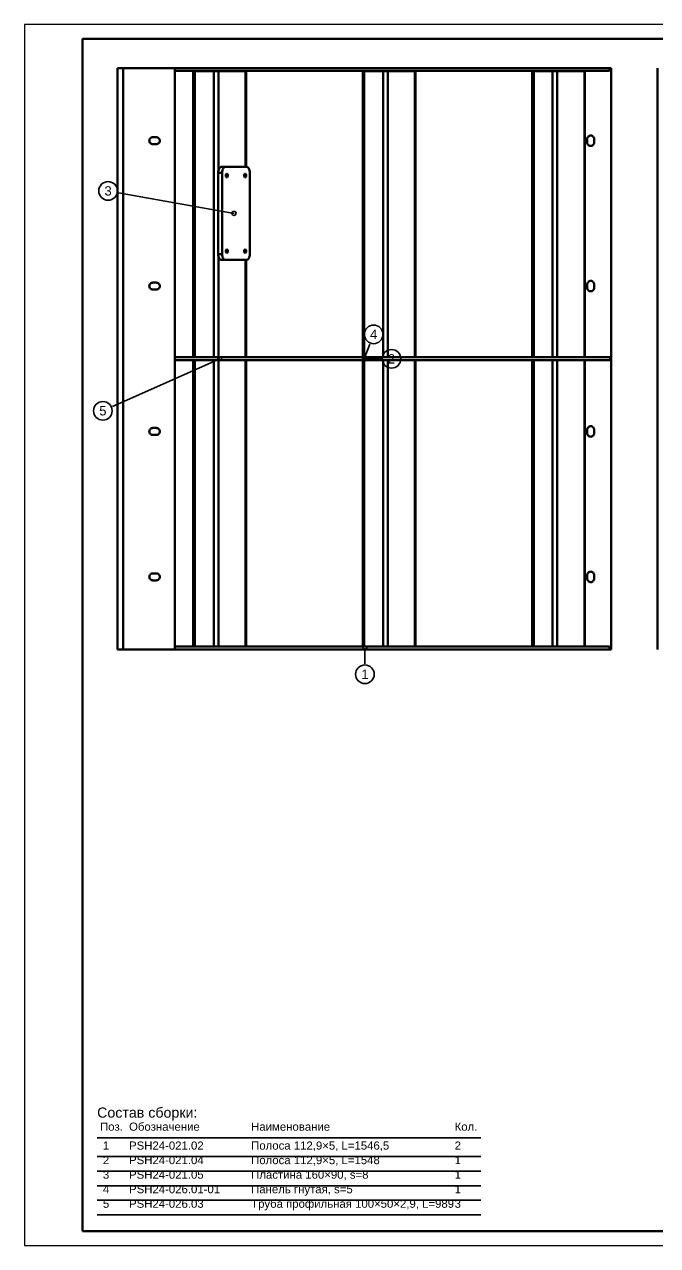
# Model space of a CAD drawing. Header units: millimetres. Extents: x 0 to 599, y 0 to 420.
# Drawn here: x 0 to 217.8, y 0 to 420 of the extents above; entities that cross this region are included whole.
import ezdxf
from ezdxf.enums import TextEntityAlignment as Align

# ---------------------------------------------------------------- set-up
doc = ezdxf.new("R2010")
doc.units = ezdxf.units.MM
doc.styles.add('GOST', font='Arial')

msp = doc.modelspace()

# ---------------------------------------------------------------- linework, layer by layer
at = {"color": 1, "lineweight": 70}
for p, q in [((32.01, 405), (32, 405)), ((32, 405), (32, 405)), ((32, 405), (32, 405)), ((32, 405), (32, 405)), ((32, 405), (32, 405)), ((32, 405), (32, 405)), ((32, 405), (32, 405)), ((32, 405), (32, 405)), ((32, 405), (32, 405)), ((32, 405), (32, 405)), ((32, 405), (32, 405)), ((32, 405), (32, 405)), ((32, 405), (32, 405)), ((32, 405), (32, 405)), ((32, 405), (32, 405)), ((32, 205), (32, 405)), ((32, 205), (32, 405)), ((32.05, 405), (32.01, 405)), ((32.11, 405), (32.05, 405)), ((32.19, 405), (32.11, 405)), ((32.3, 405), (32.19, 405)), ((32.43, 405), (32.3, 405)), ((32.57, 405), (32.43, 405)), ((32.74, 405), (32.57, 405)), ((32.92, 405), (32.74, 405)), ((33.11, 405), (32.92, 405)), ((33.31, 405), (33.11, 405)), ((33.53, 405), (33.31, 405)), ((33.74, 405), (33.53, 405)), ((33.97, 405), (33.74, 405)), ((51.76, 405), (33.97, 405)), ((33.97, 205), (33.97, 405)), ((51.76, 405), (51.78, 405)), ((51.76, 405), (51.76, 205)), ((51.78, 205), (51.78, 405)), ((51.78, 405), (201.22, 405)), ((51.78, 404), (201.22, 404)), ((58.11, 403.9), (58.1, 403.9)), ((58.1, 403.9), (58.1, 403.9)), ((58.1, 403.9), (58.1, 305.5)), ((58.13, 403.9), (58.11, 403.9)), ((58.15, 403.9), (58.13, 403.9)), ((58.17, 403.9), (58.15, 403.9)), ((58.21, 403.9), (58.17, 403.9)), ((58.25, 403.9), (58.21, 403.9)), ((58.29, 403.9), (58.25, 403.9)), ((58.34, 403.9), (58.29, 403.9)), ((58.4, 403.9), (58.34, 403.9)), ((58.46, 403.9), (58.4, 403.9)), ((58.52, 403.9), (58.46, 403.9)), ((58.59, 403.9), (58.52, 403.9)), ((58.66, 403.9), (58.59, 403.9)), ((65.11, 403.9), (58.66, 403.9)), ((58.66, 403.9), (58.66, 305.5)), ((65.23, 403.9), (65.11, 403.9)), ((65.11, 403.9), (65.11, 305.5)), ((65.35, 403.9), (65.23, 403.9)), ((65.48, 403.9), (65.35, 403.9)), ((65.61, 403.9), (65.48, 403.9)), ((65.75, 403.9), (65.61, 403.9)), ((65.88, 403.9), (65.75, 403.9)), ((66.01, 403.9), (65.88, 403.9)), ((66.14, 403.9), (66.01, 403.9)), ((66.27, 403.9), (66.14, 403.9)), ((66.38, 403.9), (66.27, 403.9)), ((66.49, 403.9), (66.38, 403.9)), ((66.59, 403.9), (66.49, 403.9)), ((66.68, 403.9), (66.59, 403.9)), ((66.76, 403.9), (66.68, 403.9)), ((76.08, 403.9), (66.76, 403.9)), ((66.76, 403.9), (66.76, 369.87)), ((76.11, 403.9), (76.08, 403.9)), ((76.08, 403.9), (76.08, 371)), ((76.13, 403.9), (76.11, 403.9)), ((76.15, 403.9), (76.13, 403.9)), ((76.17, 403.9), (76.15, 403.9)), ((76.19, 403.9), (76.17, 403.9)), ((76.21, 403.9), (76.19, 403.9)), ((76.22, 403.9), (76.21, 403.9)), ((76.23, 403.9), (76.22, 403.9)), ((76.24, 403.9), (76.23, 403.9)), ((76.25, 403.9), (76.24, 403.9)), ((76.26, 403.9), (76.25, 403.9)), ((76.27, 403.9), (76.26, 403.9)), ((76.26, 403.9), (76.26, 403.9)), ((76.27, 403.9), (76.27, 403.9)), ((76.27, 403.9), (76.27, 371)), ((116.38, 403.9), (116.37, 403.9)), ((116.37, 403.9), (116.37, 403.9)), ((116.37, 403.9), (116.37, 305.5)), ((116.4, 403.9), (116.38, 403.9)), ((116.42, 403.9), (116.4, 403.9)), ((116.45, 403.9), (116.42, 403.9)), ((116.48, 403.9), (116.45, 403.9)), ((116.52, 403.9), (116.48, 403.9)), ((116.56, 403.9), (116.52, 403.9)), ((116.61, 403.9), (116.56, 403.9)), ((116.67, 403.9), (116.61, 403.9)), ((116.73, 403.9), (116.67, 403.9)), ((116.79, 403.9), (116.73, 403.9)), ((116.86, 403.9), (116.79, 403.9)), ((116.93, 403.9), (116.86, 403.9)), ((123.38, 403.9), (116.93, 403.9)), ((116.93, 403.9), (116.93, 305.5)), ((123.5, 403.9), (123.38, 403.9)), ((123.38, 403.9), (123.38, 305.5)), ((123.62, 403.9), (123.5, 403.9)), ((123.75, 403.9), (123.62, 403.9)), ((123.88, 403.9), (123.75, 403.9)), ((124.02, 403.9), (123.88, 403.9)), ((124.15, 403.9), (124.02, 403.9)), ((124.28, 403.9), (124.15, 403.9)), ((124.41, 403.9), (124.28, 403.9)), ((124.54, 403.9), (124.41, 403.9)), ((124.66, 403.9), (124.54, 403.9)), ((124.77, 403.9), (124.66, 403.9)), ((124.87, 403.9), (124.77, 403.9)), ((124.95, 403.9), (124.87, 403.9)), ((125.03, 403.9), (124.95, 403.9)), ((134.36, 403.9), (125.03, 403.9)), ((125.03, 403.9), (125.03, 305.5)), ((134.38, 403.9), (134.36, 403.9)), ((134.36, 403.9), (134.36, 305.5)), ((134.4, 403.9), (134.38, 403.9)), ((134.42, 403.9), (134.4, 403.9)), ((134.44, 403.9), (134.42, 403.9)), ((134.46, 403.9), (134.44, 403.9)), ((134.48, 403.9), (134.46, 403.9)), ((134.49, 403.9), (134.48, 403.9)), ((134.5, 403.9), (134.49, 403.9)), ((134.51, 403.9), (134.5, 403.9)), ((134.52, 403.9), (134.51, 403.9)), ((134.53, 403.9), (134.52, 403.9)), ((134.54, 403.9), (134.53, 403.9)), ((134.53, 403.9), (134.53, 403.9)), ((134.54, 403.9), (134.54, 403.9)), ((134.54, 403.9), (134.54, 305.5)), ((174.65, 403.9), (174.64, 403.9)), ((174.64, 403.9), (174.64, 403.9)), ((174.64, 403.9), (174.64, 305.5)), ((174.67, 403.9), (174.65, 403.9)), ((174.69, 403.9), (174.67, 403.9)), ((174.72, 403.9), (174.69, 403.9)), ((174.75, 403.9), (174.72, 403.9)), ((174.79, 403.9), (174.75, 403.9)), ((174.83, 403.9), (174.79, 403.9)), ((174.88, 403.9), (174.83, 403.9)), ((174.94, 403.9), (174.88, 403.9)), ((175, 403.9), (174.94, 403.9)), ((175.06, 403.9), (175, 403.9)), ((175.13, 403.9), (175.06, 403.9)), ((175.2, 403.9), (175.13, 403.9)), ((181.65, 403.9), (175.2, 403.9)), ((175.2, 403.9), (175.2, 305.5)), ((181.77, 403.9), (181.65, 403.9)), ((181.65, 403.9), (181.65, 305.5)), ((181.89, 403.9), (181.77, 403.9)), ((182.02, 403.9), (181.89, 403.9)), ((182.15, 403.9), (182.02, 403.9)), ((182.29, 403.9), (182.15, 403.9)), ((182.42, 403.9), (182.29, 403.9)), ((182.56, 403.9), (182.42, 403.9)), ((182.69, 403.9), (182.56, 403.9)), ((182.81, 403.9), (182.69, 403.9)), ((182.93, 403.9), (182.81, 403.9)), ((183.04, 403.9), (182.93, 403.9)), ((183.14, 403.9), (183.04, 403.9)), ((183.23, 403.9), (183.14, 403.9)), ((183.3, 403.9), (183.23, 403.9)), ((192.63, 403.9), (183.3, 403.9)), ((183.3, 403.9), (183.3, 305.5)), ((184.1, 404), (184.1, 403.9)), ((184.96, 404), (184.96, 403.9)), ((192.65, 403.9), (192.63, 403.9)), ((192.63, 403.9), (192.63, 305.5)), ((192.67, 403.9), (192.65, 403.9)), ((192.7, 403.9), (192.67, 403.9)), ((192.71, 403.9), (192.7, 403.9)), ((192.73, 403.9), (192.71, 403.9)), ((192.75, 403.9), (192.73, 403.9)), ((192.76, 403.9), (192.75, 403.9)), ((192.77, 403.9), (192.76, 403.9)), ((192.79, 403.9), (192.77, 403.9)), ((192.8, 403.9), (192.79, 403.9)), ((192.79, 403.9), (192.79, 403.9)), ((192.81, 403.9), (192.8, 403.9)), ((192.81, 403.9), (192.81, 403.9)), ((192.81, 403.9), (192.81, 403.9)), ((192.81, 403.9), (192.81, 305.5)), ((201.22, 405), (201.8, 405)), ((201.22, 404), (201.22, 405)), ((201.81, 405), (201.8, 405)), ((201.8, 405), (201.8, 205)), ((201.81, 405), (201.81, 205)), ((217.81, 205), (217.81, 405)), ((42.96, 380), (42.99, 380.23)), ((42.99, 379.77), (42.96, 380)), ((43, 380.23), (42.98, 380)), ((42.98, 380), (43, 379.77)), ((42.99, 380.23), (43.06, 380.46)), ((43.06, 379.54), (42.99, 379.77)), ((43.07, 380.46), (43, 380.23)), ((43, 379.77), (43.07, 379.54)), ((43.06, 380.46), (43.17, 380.67)), ((43.17, 379.33), (43.06, 379.54)), ((43.18, 380.67), (43.07, 380.46)), ((43.07, 379.54), (43.18, 379.33)), ((43.17, 380.67), (43.32, 380.85)), ((43.32, 379.15), (43.17, 379.33)), ((43.33, 380.85), (43.18, 380.67)), ((43.18, 379.33), (43.33, 379.15)), ((43.32, 380.85), (43.5, 381)), ((43.5, 379), (43.32, 379.15)), ((43.51, 381), (43.33, 380.85)), ((43.33, 379.15), (43.51, 379)), ((43.5, 381), (43.7, 381.11)), ((43.7, 378.89), (43.5, 379)), ((43.72, 381.11), (43.51, 381)), ((43.51, 379), (43.72, 378.89)), ((43.7, 381.11), (43.93, 381.18)), ((43.93, 378.82), (43.7, 378.89)), ((43.95, 381.18), (43.72, 381.11)), ((43.72, 378.89), (43.95, 378.82)), ((43.93, 381.18), (44.16, 381.2)), ((44.16, 378.8), (43.93, 378.82)), ((44.18, 381.2), (43.95, 381.18)), ((43.95, 378.82), (44.18, 378.8)), ((44.16, 381.2), (45.36, 381.2)), ((45.36, 378.8), (44.16, 378.8)), ((45.36, 381.2), (45.6, 381.18)), ((45.6, 378.82), (45.36, 378.8)), ((45.6, 381.18), (45.82, 381.11)), ((45.82, 378.89), (45.6, 378.82)), ((45.82, 381.11), (46.03, 381)), ((46.03, 379), (45.82, 378.89)), ((46.03, 381), (46.21, 380.85)), ((46.21, 379.15), (46.03, 379)), ((46.21, 380.85), (46.36, 380.67)), ((46.36, 379.33), (46.21, 379.15)), ((46.36, 380.67), (46.47, 380.46)), ((46.47, 379.54), (46.36, 379.33)), ((46.47, 380.46), (46.54, 380.23)), ((46.54, 379.77), (46.47, 379.54)), ((46.54, 380.23), (46.56, 380)), ((46.56, 380), (46.54, 379.77)), ((193.6, 380.6), (193.62, 380.83)), ((193.6, 379.4), (193.6, 380.6)), ((193.61, 380.6), (193.6, 380.6)), ((193.62, 379.17), (193.6, 379.4)), ((193.61, 379.4), (193.6, 379.4)), ((193.64, 380.83), (193.61, 380.6)), ((193.61, 380.6), (193.61, 379.4)), ((193.61, 379.4), (193.64, 379.17)), ((193.62, 380.83), (193.69, 381.06)), ((193.69, 378.94), (193.62, 379.17)), ((193.71, 381.06), (193.64, 380.83)), ((193.64, 379.17), (193.71, 378.94)), ((193.69, 381.06), (193.8, 381.27)), ((193.8, 378.73), (193.69, 378.94)), ((193.82, 381.26), (193.71, 381.06)), ((193.71, 378.94), (193.82, 378.74)), ((193.8, 381.27), (193.95, 381.45)), ((193.95, 378.55), (193.8, 378.73)), ((193.96, 381.45), (193.82, 381.26)), ((193.82, 378.74), (193.96, 378.55)), ((193.95, 381.45), (194.13, 381.6)), ((194.13, 378.4), (193.95, 378.55)), ((194.14, 381.59), (193.96, 381.45)), ((193.96, 378.55), (194.14, 378.41)), ((194.13, 381.6), (194.34, 381.71)), ((194.34, 378.29), (194.13, 378.4)), ((194.35, 381.71), (194.14, 381.59)), ((194.14, 378.41), (194.35, 378.29)), ((194.34, 381.71), (194.56, 381.78)), ((194.56, 378.22), (194.34, 378.29)), ((194.57, 381.78), (194.35, 381.71)), ((194.35, 378.29), (194.57, 378.22)), ((194.56, 381.78), (194.8, 381.8)), ((194.8, 378.2), (194.56, 378.22)), ((194.81, 381.8), (194.57, 381.78)), ((194.57, 378.22), (194.81, 378.2)), ((194.8, 381.8), (195.03, 381.78)), ((195.03, 378.22), (194.8, 378.2)), ((195.03, 381.78), (195.26, 381.71)), ((195.26, 378.29), (195.03, 378.22)), ((195.26, 381.71), (195.46, 381.6)), ((195.46, 378.4), (195.26, 378.29)), ((195.46, 381.6), (195.65, 381.45)), ((195.65, 378.55), (195.46, 378.4)), ((195.65, 381.45), (195.79, 381.27)), ((195.79, 378.73), (195.65, 378.55)), ((195.79, 381.27), (195.91, 381.06)), ((195.91, 378.94), (195.79, 378.73)), ((195.91, 381.06), (195.97, 380.83)), ((195.97, 379.17), (195.91, 378.94)), ((195.97, 380.83), (196, 380.6)), ((196, 379.4), (195.97, 379.17)), ((196, 380.6), (196, 379.4)), ((66.68, 369.39), (66.74, 369.77)), ((66.74, 369.77), (66.83, 370.11)), ((66.83, 370.11), (66.97, 370.41)), ((66.97, 370.41), (67.13, 370.66)), ((67.13, 370.66), (67.31, 370.85)), ((67.31, 370.85), (67.51, 370.96)), ((67.51, 370.96), (67.71, 371)), ((67.71, 371), (69.07, 371)), ((68.09, 369.77), (68.03, 369.39)), ((68.19, 370.11), (68.09, 369.77)), ((68.32, 370.41), (68.19, 370.11)), ((68.48, 370.66), (68.32, 370.41)), ((68.67, 370.85), (68.48, 370.66)), ((68.86, 370.96), (68.67, 370.85)), ((69.07, 371), (68.86, 370.96)), ((76.49, 371), (69.07, 371)), ((76.69, 370.96), (76.49, 371)), ((76.89, 370.85), (76.69, 370.96)), ((77.08, 370.66), (76.89, 370.85)), ((77.24, 370.41), (77.08, 370.66)), ((77.37, 370.11), (77.24, 370.41)), ((77.47, 369.77), (77.37, 370.11)), ((77.53, 369.39), (77.47, 369.77)), ((66.66, 369), (66.68, 369.39)), ((66.66, 341), (66.66, 369)), ((68.01, 369), (66.66, 369)), ((68.03, 369.39), (68.01, 369)), ((68.01, 369), (68.01, 341)), ((69.28, 368.25), (69.26, 368)), ((69.26, 368), (69.28, 367.75)), ((69.36, 368.46), (69.28, 368.25)), ((69.28, 367.75), (69.36, 367.54)), ((69.47, 368.6), (69.36, 368.46)), ((69.36, 367.54), (69.47, 367.4)), ((69.6, 368.65), (69.47, 368.6)), ((69.47, 367.4), (69.6, 367.35)), ((69.73, 368.6), (69.6, 368.65)), ((69.6, 367.35), (69.73, 367.4)), ((69.84, 368.46), (69.73, 368.6)), ((69.73, 367.4), (69.84, 367.54)), ((69.92, 368.25), (69.84, 368.46)), ((69.84, 367.54), (69.92, 367.75)), ((69.95, 368), (69.92, 368.25)), ((69.92, 367.75), (69.95, 368)), ((75.64, 368.25), (75.61, 368)), ((75.61, 368), (75.64, 367.75)), ((75.71, 368.46), (75.64, 368.25)), ((75.64, 367.75), (75.71, 367.54)), ((75.83, 368.6), (75.71, 368.46)), ((75.71, 367.54), (75.83, 367.4)), ((75.96, 368.65), (75.83, 368.6)), ((75.83, 367.4), (75.96, 367.35)), ((76.09, 368.6), (75.96, 368.65)), ((75.96, 367.35), (76.09, 367.4)), ((76.2, 368.46), (76.09, 368.6)), ((76.09, 367.4), (76.2, 367.54)), ((76.28, 368.25), (76.2, 368.46)), ((76.2, 367.54), (76.28, 367.75)), ((76.3, 368), (76.28, 368.25)), ((76.28, 367.75), (76.3, 368)), ((77.55, 369), (77.53, 369.39)), ((77.55, 341), (77.55, 369)), ((66.68, 340.61), (66.66, 341)), ((66.66, 341), (68.01, 341)), ((66.74, 340.23), (66.68, 340.61)), ((66.83, 339.89), (66.74, 340.23)), ((68.01, 341), (68.03, 340.61)), ((68.03, 340.61), (68.09, 340.23)), ((68.09, 340.23), (68.19, 339.89)), ((69.28, 342.25), (69.26, 342)), ((69.26, 342), (69.28, 341.75)), ((69.36, 342.46), (69.28, 342.25)), ((69.28, 341.75), (69.36, 341.54)), ((69.47, 342.6), (69.36, 342.46)), ((69.36, 341.54), (69.47, 341.4)), ((69.6, 342.65), (69.47, 342.6)), ((69.47, 341.4), (69.6, 341.35)), ((69.73, 342.6), (69.6, 342.65)), ((69.6, 341.35), (69.73, 341.4)), ((69.84, 342.46), (69.73, 342.6)), ((69.73, 341.4), (69.84, 341.54)), ((69.92, 342.25), (69.84, 342.46)), ((69.84, 341.54), (69.92, 341.75)), ((69.95, 342), (69.92, 342.25)), ((69.92, 341.75), (69.95, 342)), ((75.64, 342.25), (75.61, 342)), ((75.61, 342), (75.64, 341.75)), ((75.71, 342.46), (75.64, 342.25)), ((75.64, 341.75), (75.71, 341.54)), ((75.83, 342.6), (75.71, 342.46)), ((75.71, 341.54), (75.83, 341.4)), ((75.96, 342.65), (75.83, 342.6)), ((75.83, 341.4), (75.96, 341.35)), ((76.09, 342.6), (75.96, 342.65)), ((75.96, 341.35), (76.09, 341.4)), ((76.2, 342.46), (76.09, 342.6)), ((76.09, 341.4), (76.2, 341.54)), ((76.28, 342.25), (76.2, 342.46)), ((76.2, 341.54), (76.28, 341.75)), ((76.3, 342), (76.28, 342.25)), ((76.28, 341.75), (76.3, 342)), ((77.37, 339.89), (77.47, 340.23)), ((77.47, 340.23), (77.53, 340.61)), ((77.53, 340.61), (77.55, 341)), ((66.76, 340.13), (66.76, 305.5)), ((66.97, 339.59), (66.83, 339.89)), ((67.13, 339.34), (66.97, 339.59)), ((67.31, 339.15), (67.13, 339.34)), ((67.51, 339.04), (67.31, 339.15)), ((67.71, 339), (67.51, 339.04)), ((69.07, 339), (67.71, 339)), ((68.19, 339.89), (68.32, 339.59)), ((68.32, 339.59), (68.48, 339.34)), ((68.48, 339.34), (68.67, 339.15)), ((68.67, 339.15), (68.86, 339.04)), ((68.86, 339.04), (69.07, 339)), ((69.07, 339), (76.49, 339)), ((76.08, 339), (76.08, 305.5)), ((76.27, 339), (76.27, 305.5)), ((76.49, 339), (76.69, 339.04)), ((76.69, 339.04), (76.89, 339.15)), ((76.89, 339.15), (77.08, 339.34)), ((77.08, 339.34), (77.24, 339.59)), ((77.24, 339.59), (77.37, 339.89)), ((42.96, 330), (42.99, 330.23)), ((42.99, 329.77), (42.96, 330)), ((43, 330.23), (42.98, 330)), ((42.98, 330), (43, 329.77)), ((42.99, 330.23), (43.06, 330.46)), ((43.06, 329.54), (42.99, 329.77)), ((43.07, 330.46), (43, 330.23)), ((43, 329.77), (43.07, 329.54)), ((43.06, 330.46), (43.17, 330.67)), ((43.17, 329.33), (43.06, 329.54)), ((43.18, 330.67), (43.07, 330.46)), ((43.07, 329.54), (43.18, 329.33)), ((43.17, 330.67), (43.32, 330.85)), ((43.32, 329.15), (43.17, 329.33)), ((43.33, 330.85), (43.18, 330.67)), ((43.18, 329.33), (43.33, 329.15)), ((43.32, 330.85), (43.5, 331)), ((43.5, 329), (43.32, 329.15)), ((43.51, 331), (43.33, 330.85)), ((43.33, 329.15), (43.51, 329)), ((43.5, 331), (43.7, 331.11)), ((43.7, 328.89), (43.5, 329)), ((43.72, 331.11), (43.51, 331)), ((43.51, 329), (43.72, 328.89)), ((43.7, 331.11), (43.93, 331.18)), ((43.93, 328.82), (43.7, 328.89)), ((43.95, 331.18), (43.72, 331.11)), ((43.72, 328.89), (43.95, 328.82)), ((43.93, 331.18), (44.16, 331.2)), ((44.16, 328.8), (43.93, 328.82)), ((44.18, 331.2), (43.95, 331.18)), ((43.95, 328.82), (44.18, 328.8)), ((44.16, 331.2), (45.36, 331.2)), ((45.36, 328.8), (44.16, 328.8)), ((45.36, 331.2), (45.6, 331.18)), ((45.6, 328.82), (45.36, 328.8)), ((45.6, 331.18), (45.82, 331.11)), ((45.82, 328.89), (45.6, 328.82)), ((45.82, 331.11), (46.03, 331)), ((46.03, 329), (45.82, 328.89)), ((46.03, 331), (46.21, 330.85)), ((46.21, 329.15), (46.03, 329)), ((46.21, 330.85), (46.36, 330.67)), ((46.36, 329.33), (46.21, 329.15)), ((46.36, 330.67), (46.47, 330.46)), ((46.47, 329.54), (46.36, 329.33)), ((46.47, 330.46), (46.54, 330.23)), ((46.54, 329.77), (46.47, 329.54)), ((46.54, 330.23), (46.56, 330)), ((46.56, 330), (46.54, 329.77)), ((193.6, 330.6), (193.62, 330.83)), ((193.6, 329.4), (193.6, 330.6)), ((193.61, 330.6), (193.6, 330.6)), ((193.62, 329.17), (193.6, 329.4)), ((193.61, 329.4), (193.6, 329.4)), ((193.64, 330.83), (193.61, 330.6)), ((193.61, 330.6), (193.61, 329.4)), ((193.61, 329.4), (193.64, 329.17)), ((193.62, 330.83), (193.69, 331.06)), ((193.69, 328.94), (193.62, 329.17)), ((193.71, 331.06), (193.64, 330.83)), ((193.64, 329.17), (193.71, 328.94)), ((193.69, 331.06), (193.8, 331.27)), ((193.8, 328.73), (193.69, 328.94)), ((193.82, 331.26), (193.71, 331.06)), ((193.71, 328.94), (193.82, 328.74)), ((193.8, 331.27), (193.95, 331.45)), ((193.95, 328.55), (193.8, 328.73)), ((193.96, 331.45), (193.82, 331.26)), ((193.82, 328.74), (193.96, 328.55)), ((193.95, 331.45), (194.13, 331.6)), ((194.13, 328.4), (193.95, 328.55)), ((194.14, 331.59), (193.96, 331.45)), ((193.96, 328.55), (194.14, 328.41)), ((194.13, 331.6), (194.34, 331.71)), ((194.34, 328.29), (194.13, 328.4)), ((194.35, 331.71), (194.14, 331.59)), ((194.14, 328.41), (194.35, 328.29)), ((194.34, 331.71), (194.56, 331.78)), ((194.56, 328.22), (194.34, 328.29)), ((194.57, 331.78), (194.35, 331.71)), ((194.35, 328.29), (194.57, 328.22)), ((194.56, 331.78), (194.8, 331.8)), ((194.8, 328.2), (194.56, 328.22)), ((194.81, 331.8), (194.57, 331.78)), ((194.57, 328.22), (194.81, 328.2)), ((194.8, 331.8), (195.03, 331.78)), ((195.03, 328.22), (194.8, 328.2)), ((195.03, 331.78), (195.26, 331.71)), ((195.26, 328.29), (195.03, 328.22)), ((195.26, 331.71), (195.46, 331.6)), ((195.46, 328.4), (195.26, 328.29)), ((195.46, 331.6), (195.65, 331.45)), ((195.65, 328.55), (195.46, 328.4)), ((195.65, 331.45), (195.79, 331.27)), ((195.79, 328.73), (195.65, 328.55)), ((195.79, 331.27), (195.91, 331.06)), ((195.91, 328.94), (195.79, 328.73)), ((195.91, 331.06), (195.97, 330.83)), ((195.97, 329.17), (195.91, 328.94)), ((195.97, 330.83), (196, 330.6)), ((196, 329.4), (195.97, 329.17)), ((196, 330.6), (196, 329.4)), ((51.78, 305.5), (201.54, 305.5)), ((51.78, 304.5), (201.54, 304.5)), ((58.1, 304.5), (58.1, 206.1)), ((58.66, 304.5), (58.66, 206.1)), ((65.11, 304.5), (65.11, 206.1)), ((66.76, 304.5), (66.76, 206.1)), ((76.08, 304.5), (76.08, 206.1)), ((76.27, 304.5), (76.27, 206.1)), ((116.37, 304.5), (116.37, 206.1)), ((116.93, 304.5), (116.93, 206.1)), ((123.38, 304.5), (123.38, 206.1)), ((125.03, 304.5), (125.03, 206.1)), ((134.36, 304.5), (134.36, 206.1)), ((134.54, 304.5), (134.54, 206.1)), ((174.64, 304.5), (174.64, 206.1)), ((175.2, 304.5), (175.2, 206.1)), ((181.65, 304.5), (181.65, 206.1)), ((183.3, 304.5), (183.3, 206.1)), ((192.63, 304.5), (192.63, 206.1)), ((192.81, 304.5), (192.81, 206.1)), ((201.54, 304.5), (201.54, 305.5)), ((193.8, 281.27), (193.95, 281.45)), ((193.96, 281.45), (193.82, 281.26)), ((193.95, 281.45), (194.13, 281.6)), ((194.14, 281.59), (193.96, 281.45)), ((194.13, 281.6), (194.34, 281.71)), ((194.35, 281.71), (194.14, 281.59)), ((194.34, 281.71), (194.56, 281.78)), ((194.57, 281.78), (194.35, 281.71)), ((194.56, 281.78), (194.8, 281.8)), ((194.81, 281.8), (194.57, 281.78)), ((194.8, 281.8), (195.03, 281.78)), ((195.03, 281.78), (195.26, 281.71)), ((195.26, 281.71), (195.46, 281.6)), ((195.46, 281.6), (195.65, 281.45)), ((195.65, 281.45), (195.79, 281.27)), ((42.96, 280), (42.99, 280.23)), ((42.99, 279.77), (42.96, 280)), ((43, 280.23), (42.98, 280)), ((42.98, 280), (43, 279.77)), ((42.99, 280.23), (43.06, 280.46)), ((43.06, 279.54), (42.99, 279.77)), ((43.07, 280.46), (43, 280.23)), ((43, 279.77), (43.07, 279.54)), ((43.06, 280.46), (43.17, 280.67)), ((43.17, 279.33), (43.06, 279.54)), ((43.18, 280.67), (43.07, 280.46)), ((43.07, 279.54), (43.18, 279.33)), ((43.17, 280.67), (43.32, 280.85)), ((43.32, 279.15), (43.17, 279.33)), ((43.33, 280.85), (43.18, 280.67)), ((43.18, 279.33), (43.33, 279.15)), ((43.32, 280.85), (43.5, 281)), ((43.5, 279), (43.32, 279.15)), ((43.51, 281), (43.33, 280.85)), ((43.33, 279.15), (43.51, 279)), ((43.5, 281), (43.7, 281.11)), ((43.7, 278.89), (43.5, 279)), ((43.72, 281.11), (43.51, 281)), ((43.51, 279), (43.72, 278.89)), ((43.7, 281.11), (43.93, 281.18)), ((43.93, 278.82), (43.7, 278.89)), ((43.95, 281.18), (43.72, 281.11)), ((43.72, 278.89), (43.95, 278.82)), ((43.93, 281.18), (44.16, 281.2)), ((44.16, 278.8), (43.93, 278.82)), ((44.18, 281.2), (43.95, 281.18)), ((43.95, 278.82), (44.18, 278.8)), ((44.16, 281.2), (45.36, 281.2)), ((45.36, 278.8), (44.16, 278.8)), ((45.36, 281.2), (45.6, 281.18)), ((45.6, 278.82), (45.36, 278.8)), ((45.6, 281.18), (45.82, 281.11)), ((45.82, 278.89), (45.6, 278.82)), ((45.82, 281.11), (46.03, 281)), ((46.03, 279), (45.82, 278.89)), ((46.03, 281), (46.21, 280.85)), ((46.21, 279.15), (46.03, 279)), ((46.21, 280.85), (46.36, 280.67)), ((46.36, 279.33), (46.21, 279.15)), ((46.36, 280.67), (46.47, 280.46)), ((46.47, 279.54), (46.36, 279.33)), ((46.47, 280.46), (46.54, 280.23)), ((46.54, 279.77), (46.47, 279.54)), ((46.54, 280.23), (46.56, 280)), ((46.56, 280), (46.54, 279.77)), ((193.6, 280.6), (193.62, 280.83)), ((193.6, 279.4), (193.6, 280.6)), ((193.61, 280.6), (193.6, 280.6)), ((193.62, 279.17), (193.6, 279.4)), ((193.61, 279.4), (193.6, 279.4)), ((193.64, 280.83), (193.61, 280.6)), ((193.61, 280.6), (193.61, 279.4)), ((193.61, 279.4), (193.64, 279.17)), ((193.62, 280.83), (193.69, 281.06)), ((193.69, 278.94), (193.62, 279.17)), ((193.71, 281.06), (193.64, 280.83)), ((193.64, 279.17), (193.71, 278.94)), ((193.69, 281.06), (193.8, 281.27)), ((193.8, 278.73), (193.69, 278.94)), ((193.82, 281.26), (193.71, 281.06)), ((193.71, 278.94), (193.82, 278.74)), ((193.95, 278.55), (193.8, 278.73)), ((193.82, 278.74), (193.96, 278.55)), ((194.13, 278.4), (193.95, 278.55)), ((193.96, 278.55), (194.14, 278.41)), ((194.34, 278.29), (194.13, 278.4)), ((194.14, 278.41), (194.35, 278.29)), ((194.56, 278.22), (194.34, 278.29)), ((194.35, 278.29), (194.57, 278.22)), ((194.8, 278.2), (194.56, 278.22)), ((194.57, 278.22), (194.81, 278.2)), ((195.03, 278.22), (194.8, 278.2)), ((195.26, 278.29), (195.03, 278.22)), ((195.46, 278.4), (195.26, 278.29)), ((195.65, 278.55), (195.46, 278.4)), ((195.79, 278.73), (195.65, 278.55)), ((195.79, 281.27), (195.91, 281.06)), ((195.91, 278.94), (195.79, 278.73)), ((195.91, 281.06), (195.97, 280.83)), ((195.97, 279.17), (195.91, 278.94)), ((195.97, 280.83), (196, 280.6)), ((196, 279.4), (195.97, 279.17)), ((196, 280.6), (196, 279.4)), ((43.5, 231), (43.7, 231.11)), ((43.72, 231.11), (43.51, 231)), ((43.7, 231.11), (43.93, 231.18)), ((43.95, 231.18), (43.72, 231.11)), ((43.93, 231.18), (44.16, 231.2)), ((44.18, 231.2), (43.95, 231.18)), ((44.16, 231.2), (45.36, 231.2)), ((45.36, 231.2), (45.6, 231.18)), ((45.6, 231.18), (45.82, 231.11)), ((45.82, 231.11), (46.03, 231)), ((193.62, 230.83), (193.69, 231.06)), ((193.71, 231.06), (193.64, 230.83)), ((193.69, 231.06), (193.8, 231.27)), ((193.82, 231.26), (193.71, 231.06)), ((193.8, 231.27), (193.95, 231.45)), ((193.96, 231.45), (193.82, 231.26)), ((193.95, 231.45), (194.13, 231.6)), ((194.14, 231.59), (193.96, 231.45)), ((194.13, 231.6), (194.34, 231.71)), ((194.35, 231.71), (194.14, 231.59)), ((194.34, 231.71), (194.56, 231.78)), ((194.57, 231.78), (194.35, 231.71)), ((194.56, 231.78), (194.8, 231.8)), ((194.81, 231.8), (194.57, 231.78)), ((194.8, 231.8), (195.03, 231.78)), ((195.03, 231.78), (195.26, 231.71)), ((195.26, 231.71), (195.46, 231.6)), ((195.46, 231.6), (195.65, 231.45)), ((195.65, 231.45), (195.79, 231.27)), ((195.79, 231.27), (195.91, 231.06)), ((195.91, 231.06), (195.97, 230.83)), ((42.96, 230), (42.99, 230.23)), ((42.99, 229.77), (42.96, 230)), ((43, 230.23), (42.98, 230)), ((42.98, 230), (43, 229.77)), ((42.99, 230.23), (43.06, 230.46)), ((43.06, 229.54), (42.99, 229.77)), ((43.07, 230.46), (43, 230.23)), ((43, 229.77), (43.07, 229.54)), ((43.06, 230.46), (43.17, 230.67)), ((43.17, 229.33), (43.06, 229.54)), ((43.18, 230.67), (43.07, 230.46)), ((43.07, 229.54), (43.18, 229.33)), ((43.17, 230.67), (43.32, 230.85)), ((43.32, 229.15), (43.17, 229.33)), ((43.33, 230.85), (43.18, 230.67)), ((43.18, 229.33), (43.33, 229.15)), ((43.32, 230.85), (43.5, 231)), ((43.5, 229), (43.32, 229.15)), ((43.51, 231), (43.33, 230.85)), ((43.33, 229.15), (43.51, 229)), ((43.7, 228.89), (43.5, 229)), ((43.51, 229), (43.72, 228.89)), ((43.93, 228.82), (43.7, 228.89)), ((43.72, 228.89), (43.95, 228.82)), ((44.16, 228.8), (43.93, 228.82)), ((43.95, 228.82), (44.18, 228.8)), ((45.36, 228.8), (44.16, 228.8)), ((45.6, 228.82), (45.36, 228.8)), ((45.82, 228.89), (45.6, 228.82)), ((46.03, 229), (45.82, 228.89)), ((46.03, 231), (46.21, 230.85)), ((46.21, 229.15), (46.03, 229)), ((46.21, 230.85), (46.36, 230.67)), ((46.36, 229.33), (46.21, 229.15)), ((46.36, 230.67), (46.47, 230.46)), ((46.47, 229.54), (46.36, 229.33)), ((46.47, 230.46), (46.54, 230.23)), ((46.54, 229.77), (46.47, 229.54)), ((46.54, 230.23), (46.56, 230)), ((46.56, 230), (46.54, 229.77)), ((193.6, 230.6), (193.62, 230.83)), ((193.6, 229.4), (193.6, 230.6)), ((193.61, 230.6), (193.6, 230.6)), ((193.62, 229.17), (193.6, 229.4)), ((193.61, 229.4), (193.6, 229.4)), ((193.64, 230.83), (193.61, 230.6)), ((193.61, 230.6), (193.61, 229.4)), ((193.61, 229.4), (193.64, 229.17)), ((193.69, 228.94), (193.62, 229.17)), ((193.64, 229.17), (193.71, 228.94)), ((193.8, 228.73), (193.69, 228.94)), ((193.71, 228.94), (193.82, 228.74)), ((193.95, 228.55), (193.8, 228.73)), ((193.82, 228.74), (193.96, 228.55)), ((194.13, 228.4), (193.95, 228.55)), ((193.96, 228.55), (194.14, 228.41)), ((194.34, 228.29), (194.13, 228.4)), ((194.14, 228.41), (194.35, 228.29)), ((194.56, 228.22), (194.34, 228.29)), ((194.35, 228.29), (194.57, 228.22)), ((194.8, 228.2), (194.56, 228.22)), ((194.57, 228.22), (194.81, 228.2)), ((195.03, 228.22), (194.8, 228.2)), ((195.26, 228.29), (195.03, 228.22)), ((195.46, 228.4), (195.26, 228.29)), ((195.65, 228.55), (195.46, 228.4)), ((195.79, 228.73), (195.65, 228.55)), ((195.91, 228.94), (195.79, 228.73)), ((195.97, 229.17), (195.91, 228.94)), ((195.97, 230.83), (196, 230.6)), ((196, 229.4), (195.97, 229.17)), ((196, 230.6), (196, 229.4)), ((51.78, 206), (201.22, 206)), ((58.1, 206.1), (58.1, 206.1)), ((58.1, 206.1), (58.11, 206.1)), ((58.11, 206.1), (58.13, 206.1)), ((58.13, 206.1), (58.15, 206.1)), ((58.15, 206.1), (58.17, 206.1)), ((58.17, 206.1), (58.21, 206.1)), ((58.21, 206.1), (58.25, 206.1)), ((58.25, 206.1), (58.29, 206.1)), ((58.29, 206.1), (58.34, 206.1)), ((58.34, 206.1), (58.4, 206.1)), ((58.4, 206.1), (58.46, 206.1)), ((58.46, 206.1), (58.52, 206.1)), ((58.52, 206.1), (58.59, 206.1)), ((58.59, 206.1), (58.66, 206.1)), ((58.66, 206.1), (65.11, 206.1)), ((65.11, 206.1), (65.23, 206.1)), ((65.23, 206.1), (65.35, 206.1)), ((65.35, 206.1), (65.48, 206.1)), ((65.48, 206.1), (65.61, 206.1)), ((65.61, 206.1), (65.75, 206.1)), ((65.75, 206.1), (65.88, 206.1)), ((65.88, 206.1), (66.01, 206.1)), ((66.01, 206.1), (66.14, 206.1)), ((66.14, 206.1), (66.27, 206.1)), ((66.27, 206.1), (66.38, 206.1)), ((66.38, 206.1), (66.49, 206.1)), ((66.49, 206.1), (66.59, 206.1)), ((66.59, 206.1), (66.68, 206.1)), ((66.68, 206.1), (66.76, 206.1)), ((66.76, 206.1), (76.08, 206.1)), ((76.08, 206.1), (76.11, 206.1)), ((76.11, 206.1), (76.13, 206.1)), ((76.13, 206.1), (76.15, 206.1)), ((76.15, 206.1), (76.17, 206.1)), ((76.17, 206.1), (76.19, 206.1)), ((76.19, 206.1), (76.21, 206.1)), ((76.21, 206.1), (76.22, 206.1)), ((76.22, 206.1), (76.23, 206.1)), ((76.23, 206.1), (76.24, 206.1)), ((76.24, 206.1), (76.25, 206.1)), ((76.25, 206.1), (76.26, 206.1)), ((76.26, 206.1), (76.26, 206.1)), ((76.26, 206.1), (76.27, 206.1)), ((76.27, 206.1), (76.27, 206.1)), ((116.37, 206.1), (116.37, 206.1)), ((116.37, 206.1), (116.38, 206.1)), ((116.38, 206.1), (116.4, 206.1)), ((116.4, 206.1), (116.42, 206.1)), ((116.42, 206.1), (116.45, 206.1)), ((116.45, 206.1), (116.48, 206.1)), ((116.48, 206.1), (116.52, 206.1)), ((116.52, 206.1), (116.56, 206.1)), ((116.56, 206.1), (116.61, 206.1)), ((116.61, 206.1), (116.67, 206.1)), ((116.67, 206.1), (116.73, 206.1)), ((116.73, 206.1), (116.79, 206.1)), ((116.79, 206.1), (116.86, 206.1)), ((116.86, 206.1), (116.93, 206.1)), ((116.93, 206.1), (123.38, 206.1)), ((123.38, 206.1), (123.5, 206.1)), ((123.5, 206.1), (123.62, 206.1)), ((123.62, 206.1), (123.75, 206.1)), ((123.75, 206.1), (123.88, 206.1)), ((123.88, 206.1), (124.02, 206.1)), ((124.02, 206.1), (124.15, 206.1)), ((124.15, 206.1), (124.28, 206.1)), ((124.28, 206.1), (124.41, 206.1)), ((124.41, 206.1), (124.54, 206.1)), ((124.54, 206.1), (124.66, 206.1)), ((124.66, 206.1), (124.77, 206.1)), ((124.77, 206.1), (124.87, 206.1)), ((124.87, 206.1), (124.95, 206.1)), ((124.95, 206.1), (125.03, 206.1)), ((125.03, 206.1), (134.36, 206.1)), ((134.36, 206.1), (134.38, 206.1)), ((134.38, 206.1), (134.4, 206.1)), ((134.4, 206.1), (134.42, 206.1)), ((134.42, 206.1), (134.44, 206.1)), ((134.44, 206.1), (134.46, 206.1)), ((134.46, 206.1), (134.48, 206.1)), ((134.48, 206.1), (134.49, 206.1)), ((134.49, 206.1), (134.5, 206.1)), ((134.5, 206.1), (134.51, 206.1)), ((134.51, 206.1), (134.52, 206.1)), ((134.52, 206.1), (134.53, 206.1)), ((134.53, 206.1), (134.53, 206.1)), ((134.53, 206.1), (134.54, 206.1)), ((134.54, 206.1), (134.54, 206.1)), ((174.64, 206.1), (174.64, 206.1)), ((174.64, 206.1), (174.65, 206.1)), ((174.65, 206.1), (174.67, 206.1)), ((174.67, 206.1), (174.69, 206.1)), ((174.69, 206.1), (174.72, 206.1)), ((174.72, 206.1), (174.75, 206.1)), ((174.75, 206.1), (174.79, 206.1)), ((174.79, 206.1), (174.83, 206.1)), ((174.83, 206.1), (174.88, 206.1)), ((174.88, 206.1), (174.94, 206.1)), ((174.94, 206.1), (175, 206.1)), ((175, 206.1), (175.06, 206.1)), ((175.06, 206.1), (175.13, 206.1)), ((175.13, 206.1), (175.2, 206.1)), ((175.2, 206.1), (181.65, 206.1)), ((181.65, 206.1), (181.77, 206.1)), ((181.77, 206.1), (181.89, 206.1)), ((181.89, 206.1), (182.02, 206.1)), ((182.02, 206.1), (182.15, 206.1)), ((182.15, 206.1), (182.29, 206.1)), ((182.29, 206.1), (182.42, 206.1)), ((182.42, 206.1), (182.56, 206.1)), ((182.56, 206.1), (182.69, 206.1)), ((182.69, 206.1), (182.81, 206.1)), ((182.81, 206.1), (182.93, 206.1)), ((182.93, 206.1), (183.04, 206.1)), ((183.04, 206.1), (183.14, 206.1)), ((183.14, 206.1), (183.23, 206.1)), ((183.23, 206.1), (183.3, 206.1)), ((183.3, 206.1), (192.63, 206.1)), ((184.1, 206.1), (184.1, 206)), ((184.96, 206.1), (184.96, 206)), ((192.63, 206.1), (192.65, 206.1)), ((192.65, 206.1), (192.67, 206.1)), ((192.67, 206.1), (192.7, 206.1)), ((192.7, 206.1), (192.71, 206.1)), ((192.71, 206.1), (192.73, 206.1)), ((192.73, 206.1), (192.75, 206.1)), ((192.75, 206.1), (192.76, 206.1)), ((192.76, 206.1), (192.77, 206.1)), ((192.77, 206.1), (192.79, 206.1)), ((192.79, 206.1), (192.79, 206.1)), ((192.79, 206.1), (192.8, 206.1)), ((192.8, 206.1), (192.81, 206.1)), ((192.81, 206.1), (192.81, 206.1)), ((192.81, 206.1), (192.81, 206.1)), ((201.22, 205), (201.22, 206)), ((32.01, 205), (32, 205)), ((32, 205), (32, 205)), ((32, 205), (32, 205)), ((32, 205), (32, 205)), ((32, 205), (32, 205)), ((32, 205), (32, 205)), ((32, 205), (32, 205)), ((32, 205), (32, 205)), ((32, 205), (32, 205)), ((32, 205), (32, 205)), ((32, 205), (32, 205)), ((32, 205), (32, 205)), ((32, 205), (32, 205)), ((32, 205), (32, 205)), ((32, 205), (32, 205)), ((32.05, 205), (32.01, 205)), ((32.11, 205), (32.05, 205)), ((32.19, 205), (32.11, 205)), ((32.3, 205), (32.19, 205)), ((32.43, 205), (32.3, 205)), ((32.57, 205), (32.43, 205)), ((32.74, 205), (32.57, 205)), ((32.92, 205), (32.74, 205)), ((33.11, 205), (32.92, 205)), ((33.31, 205), (33.11, 205)), ((33.53, 205), (33.31, 205)), ((33.74, 205), (33.53, 205)), ((33.97, 205), (33.74, 205)), ((51.76, 205), (33.97, 205)), ((51.76, 205), (51.78, 205)), ((51.78, 205), (201.22, 205)), ((201.8, 205), (201.22, 205)), ((201.81, 205), (201.8, 205))]:
    msp.add_line(p, q, dxfattribs=at)
at = {"color": 7, "lineweight": 35}
for p, q in [((32.33, 362.11), (72.1, 355)), ((118.84, 310.04), (116.91, 305)), ((30.27, 288.57), (67.18, 305)), ((122.67, 305), (117.27, 305)), ((117.12, 200.1), (117.11, 205.5))]:
    msp.add_line(p, q, dxfattribs=at)
at = {"color": 8, "lineweight": 35}
for p, q in [((25, 37), (157, 37)), ((25, 30.6), (157, 30.6)), ((25, 25.6), (157, 25.6)), ((25, 20.6), (157, 20.6)), ((25, 15.6), (157, 15.6)), ((25, 10.6), (157, 10.6))]:
    msp.add_line(p, q, dxfattribs=at)
at = {"color": 7, "lineweight": 25}
msp.add_lwpolyline([(0, 0), (594, 0), (594, 420), (0, 420)], close=True, dxfattribs=at)
at = {"color": 7, "lineweight": 70}
msp.add_lwpolyline([(20, 5), (589, 5), (589, 415), (20, 415)], close=True, dxfattribs=at)
at = {"color": 7, "lineweight": 35}
for centre, radius in [((28.79, 362.74), 3.2), ((72.1, 355), 0.7), ((120.13, 313.4), 3.2), ((126.27, 305), 3.2), ((67.18, 305), 0.7), ((116.91, 305), 0.7), ((117.27, 305), 0.7), ((26.99, 287.1), 3.2), ((117.11, 205.5), 0.7), ((117.13, 196.5), 3.2)]:
    msp.add_circle(centre, radius, dxfattribs=at)

# ---------------------------------------------------------------- texts
at = {"color": 7, "style": 'GOST'}
for s, p in [('3', (28.79, 362.74)), ('4', (120.13, 313.4)), ('2', (126.27, 305)), ('5', (26.99, 287.1)), ('1', (117.13, 196.5))]:
    msp.add_text(s, height=3.2, dxfattribs=at).set_placement(p, align=Align.MIDDLE)
at = {"color": 3, "style": 'GOST'}
for s, height, p in [('Состав сборки:', 3.5, (25, 44)), ('Поз.', 2.8, (26, 39.5)), ('Обозначение', 2.8, (36, 39.5)), ('Наименование', 2.8, (78, 39.5)), ('Кол.', 2.8, (148, 39.5)), ('1', 2.8, (27, 33)), ('PSH24-021.02', 2.8, (36, 33)), ('Полоса 112,9×5, L=1546,5', 2.8, (78, 33)), ('2', 2.8, (148, 33)), ('2', 2.8, (27, 28)), ('PSH24-021.04', 2.8, (36, 28)), ('Полоса 112,9×5, L=1548', 2.8, (78, 28)), ('1', 2.8, (148, 28)), ('3', 2.8, (27, 23)), ('PSH24-021.05', 2.8, (36, 23)), ('Пластина 160×90, s=8', 2.8, (78, 23)), ('1', 2.8, (148, 23)), ('4', 2.8, (27, 18)), ('PSH24-026.01-01', 2.8, (36, 18)), ('Панель гнутая, s=5', 2.8, (78, 18)), ('1', 2.8, (148, 18)), ('5', 2.8, (27, 13)), ('PSH24-026.03', 2.8, (36, 13)), ('Труба профильная 100×50×2,9, L=989', 2.8, (78, 13)), ('3', 2.8, (148, 13))]:
    msp.add_text(s, height=height, dxfattribs=at).set_placement(p)

doc.saveas('drawing.dxf')
